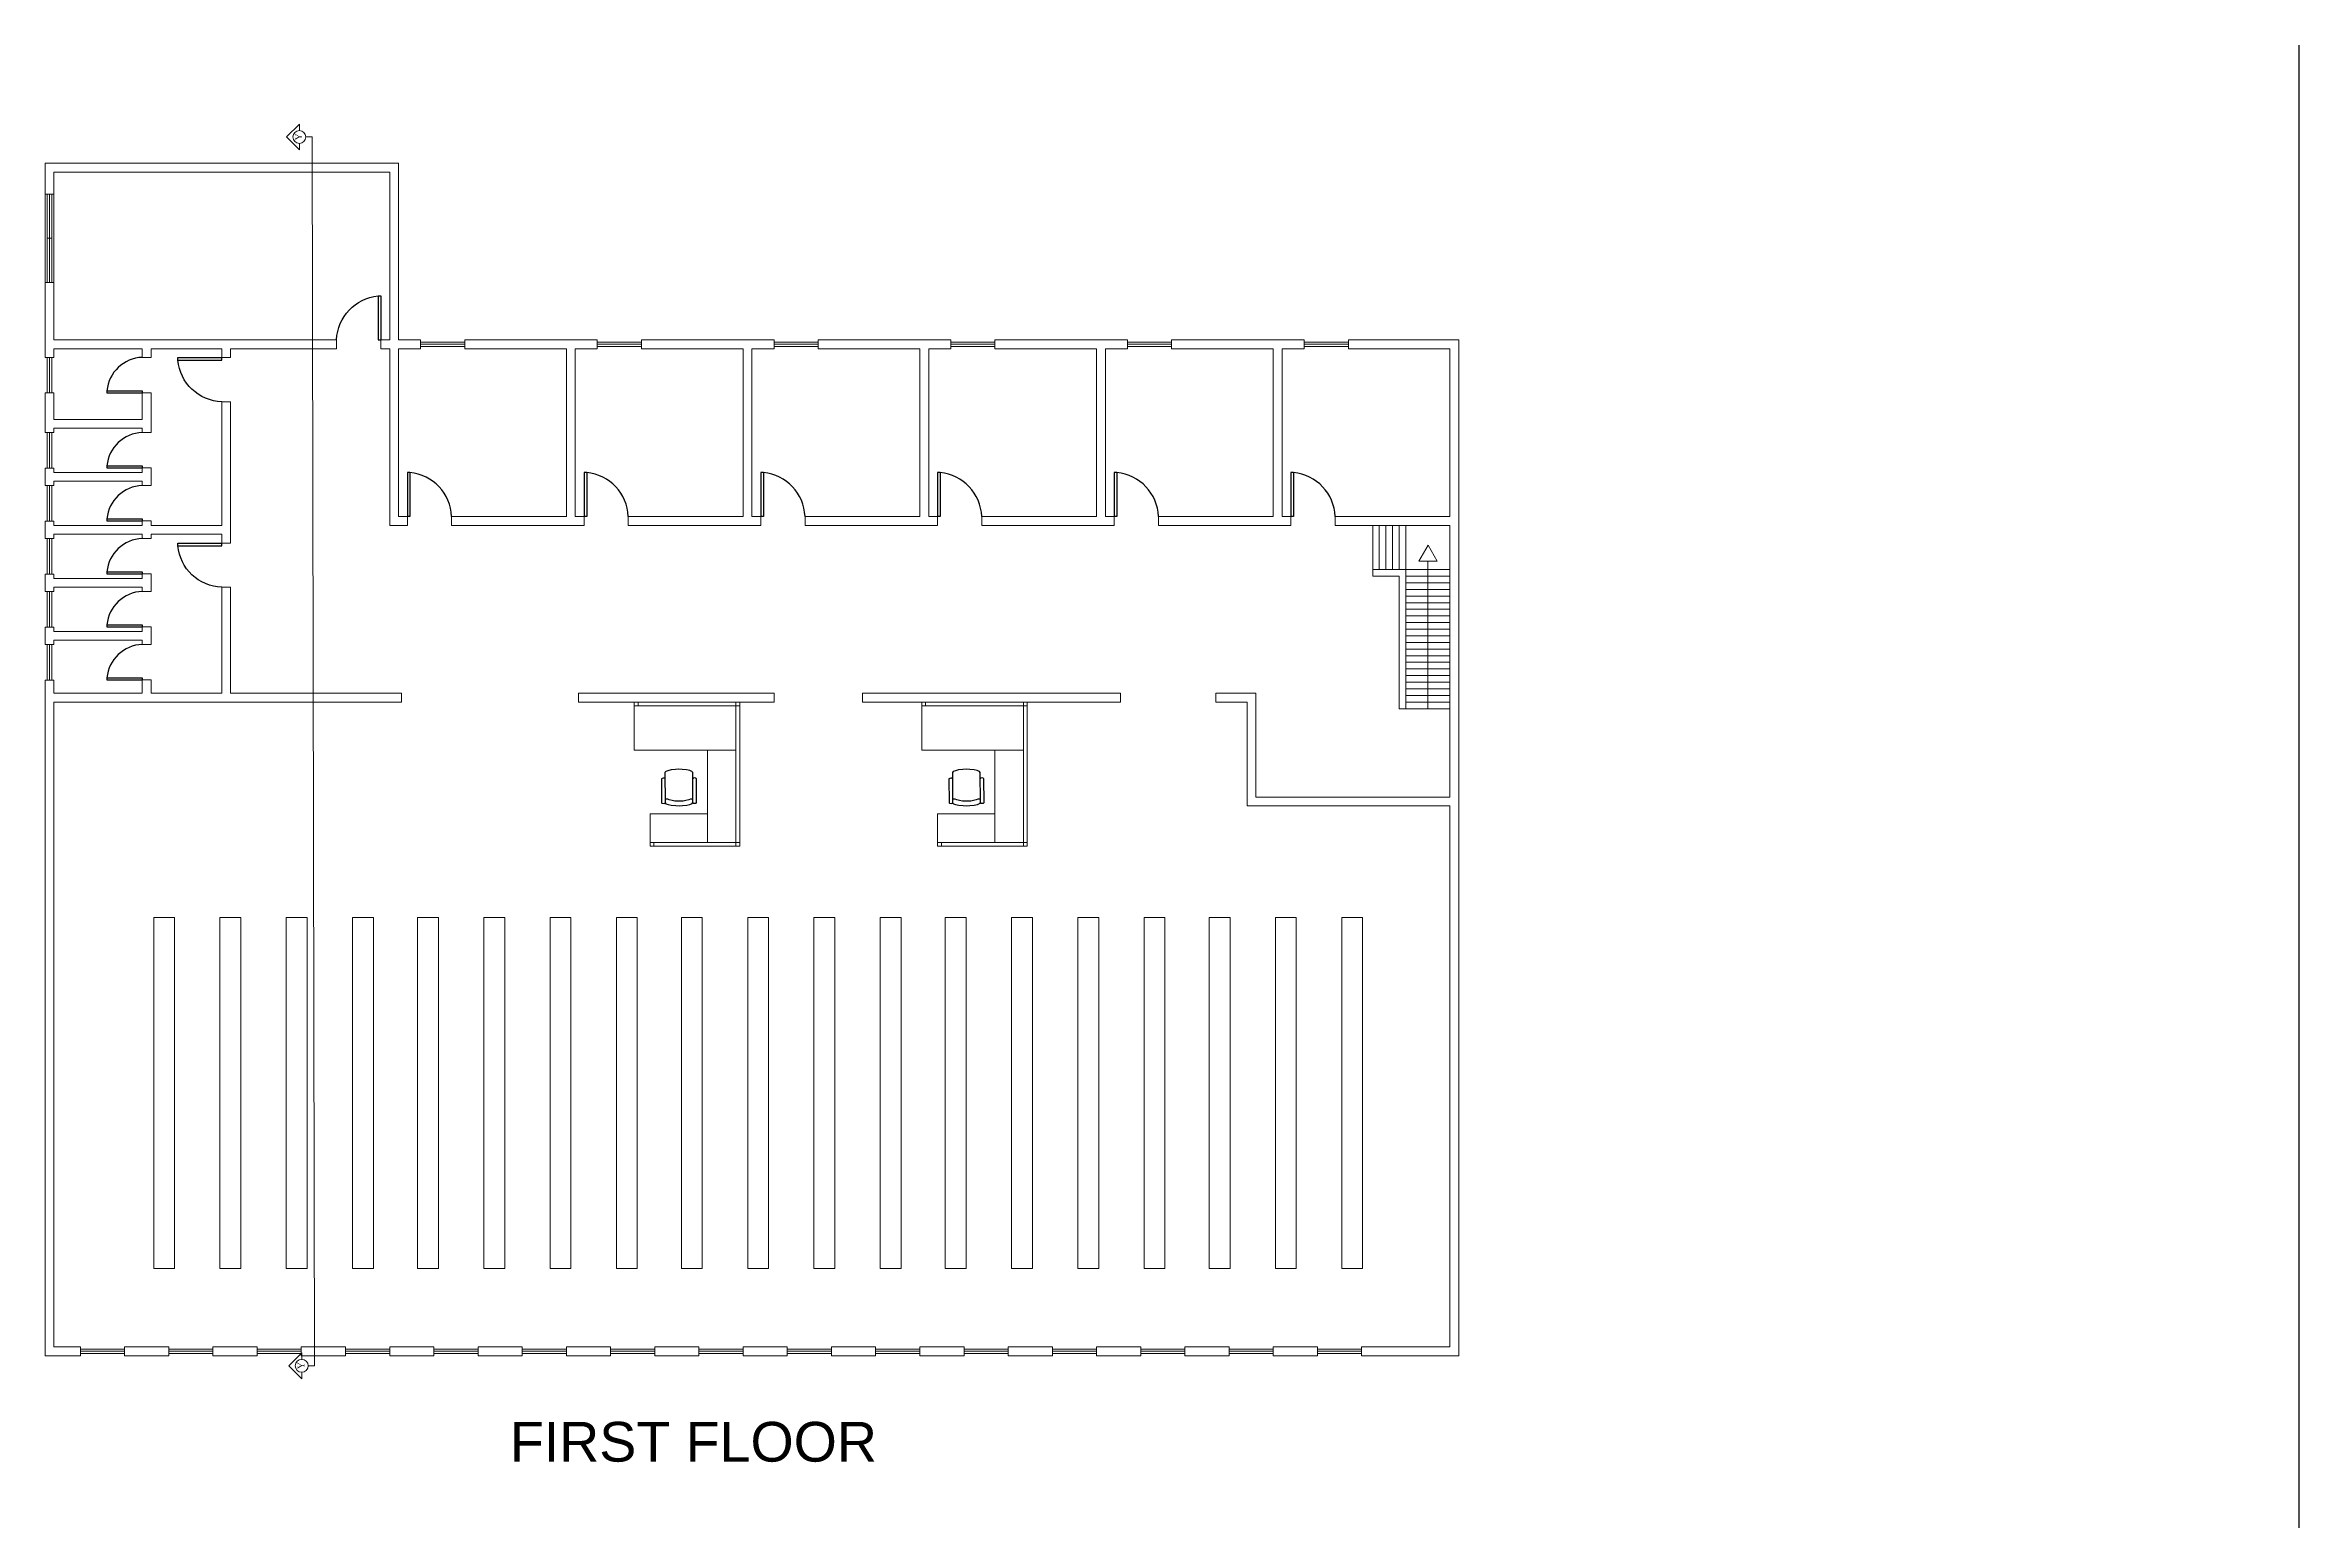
# Model space of a CAD drawing. Header units: inches. Extents: x 17 to 458, y 103 to 566.
# Drawn here: x 388 to 458.1, y 157.9 to 203.8 of the extents above; entities that cross this region are included whole.
import ezdxf

# ---------------------------------------------------------------- set-up
doc = ezdxf.new("R2010")
doc.units = ezdxf.units.IN
doc.header["$MEASUREMENT"] = 0
doc.linetypes.add('LÍNEAS_OCULTAS2', pattern=[4.7625, 3.175, -1.5875])
doc.layers.add('arco', color=51, linetype='LÍNEAS_OCULTAS2', lineweight=35)
doc.layers.add('EJES', color=2, linetype='Continuous', lineweight=100)
doc.layers.add('FUR', color=6, linetype='Continuous')
doc.styles.get("Standard").update_dxf_attribs({"font": 'arial.ttf'})

# ---------------------------------------------------------------- blocks, each defined once
blk = doc.blocks.new('DESK4')
at = {"color": 0}
for p, q in [((0, 1), (-0.06, 1)), ((0, 0), (-0.06, 0))]:
    blk.add_line(p, q, dxfattribs=at)
blk.add_lwpolyline([(-0.06, 1), (-0.06, 0)], dxfattribs=at)
blk.add_lwpolyline([(0.945, 0, 0.376459), (0, 1), (0, 0)], format="xyb", dxfattribs=at)
blk = doc.blocks.new('CH6')
for points in [[(-252, 531), (-264, 534), (-299, 531), (-305, 522), (-302, 147), (-290, 137), (-274, 134), (-256, 138), (-246, 147)], [(189, 525), (176, 540), (142, 552), (92, 565), (23, 570), (-30, 573), (-30, 573), (-30, 573), (-83, 570), (-152, 563), (-202, 550), (-236, 538), (-249, 522), (-252, 531)], [(-249, 522), (-246, 47), (-233, 31), (-199, 19), (-148, 7), (-80, 1), (-27, -2), (27, 2), (95, 8), (145, 21), (179, 34), (192, 50), (189, 525)], [(-248, 475), (-239, 469), (-229, 466), (-217, 466), (-208, 469), (-183, 479), (-139, 488), (-95, 498), (-64, 498), (-30, 498), (5, 498), (36, 499), (80, 490), (124, 480), (149, 471), (158, 468), (171, 468), (180, 471), (189, 478)], [(191, 150), (201, 140), (219, 137), (235, 141), (248, 150), (245, 525), (239, 534), (205, 537), (192, 534), (189, 525)]]:
    blk.add_lwpolyline(points)

msp = doc.modelspace()

# ---------------------------------------------------------------- linework, layer by layer
at = {"color": 240, "true_color": 0xed1f24}
msp.add_line((458.09613, 203.80105), (458.09613, 103.30611), dxfattribs=at)
at = {"lineweight": 0}
for p, q in [((388.04943, 200.12732), (393.54164, 200.12732)), ((388.04943, 194.6351), (388.04943, 200.12732)), ((388.32404, 194.6351), (388.32404, 199.8527)), ((388.32404, 199.8527), (398.75925, 199.8527)), ((393.54164, 200.12732), (399.03386, 200.12732)), ((398.75925, 199.8527), (398.75925, 194.6351)), ((399.03386, 200.12732), (399.03386, 194.6351)), ((388.32404, 199.16618), (388.04943, 199.16618)), ((388.11809, 199.16618), (388.11809, 196.42007)), ((388.18674, 199.16618), (388.18674, 196.42007)), ((388.25539, 199.16618), (388.25539, 196.42007)), ((388.25539, 197.79313), (388.11809, 197.79313)), ((388.32404, 196.42007), (388.04943, 196.42007)), ((388.04943, 194.0913), (388.04943, 194.6351)), ((388.32404, 194.0913), (388.04943, 194.0913)), ((388.11809, 194.0913), (388.11809, 192.98744)), ((388.18674, 194.0913), (388.18674, 192.98744)), ((388.25539, 194.0913), (388.25539, 192.98744)), ((393.54164, 194.6351), (388.32404, 194.6351)), ((388.32404, 194.0913), (388.32404, 194.36049)), ((391.07015, 194.36049), (388.32404, 194.36049)), ((391.07015, 194.08588), (391.07015, 194.36049)), ((391.07015, 194.08588), (391.07015, 194.36049)), ((391.07015, 194.08588), (391.34476, 194.08588)), ((391.34476, 194.08588), (391.34476, 194.36049)), ((393.54164, 194.36049), (391.34476, 194.36049)), ((391.34476, 194.08588), (391.34476, 194.36049)), ((393.54164, 194.6351), (395.47823, 194.6351)), ((393.54164, 194.00383), (393.54164, 194.36049)), ((393.54164, 194.08588), (393.81626, 194.08588)), ((393.81626, 194.08588), (393.81626, 194.36049)), ((397.11158, 194.36049), (393.81626, 194.36049)), ((395.47823, 194.6351), (397.11158, 194.6351)), ((397.11158, 194.36049), (397.11158, 194.6351)), ((398.48463, 194.6351), (398.75925, 194.6351)), ((398.48463, 194.36049), (398.48463, 194.6351)), ((398.75925, 194.36049), (398.48463, 194.36049)), ((398.75925, 194.36049), (398.75925, 188.86828)), ((399.03386, 194.6351), (399.72038, 194.6351)), ((399.03386, 194.36049), (399.72038, 194.36049)), ((399.03386, 194.36049), (399.03386, 189.14289)), ((399.72038, 194.36049), (399.72038, 194.6351)), ((399.72038, 194.56645), (401.09343, 194.56645)), ((399.72038, 194.4978), (401.09343, 194.4978)), ((399.72038, 194.42915), (401.09343, 194.42915)), ((401.09343, 194.6351), (404.52607, 194.6351)), ((401.09343, 194.36049), (401.09343, 194.6351)), ((401.09343, 194.36049), (404.25146, 194.36049)), ((404.25146, 194.36049), (404.25146, 189.14289)), ((404.52607, 194.6351), (405.21259, 194.6351)), ((404.52607, 194.36049), (405.21259, 194.36049)), ((404.52607, 194.36049), (404.52607, 189.14289)), ((405.21259, 194.36049), (405.21259, 194.6351)), ((405.21259, 194.56645), (406.58565, 194.56645)), ((405.21259, 194.4978), (406.58565, 194.4978)), ((405.21259, 194.42915), (406.58565, 194.42915)), ((406.58565, 194.6351), (410.01828, 194.6351)), ((406.58565, 194.36049), (406.58565, 194.6351)), ((406.58565, 194.36049), (409.74367, 194.36049)), ((409.74367, 194.36049), (409.74367, 189.14289)), ((410.01828, 194.6351), (410.7048, 194.6351)), ((410.01828, 194.36049), (410.7048, 194.36049)), ((410.01828, 194.36049), (410.01828, 189.14289)), ((410.7048, 194.36049), (410.7048, 194.6351)), ((410.7048, 194.56645), (412.07786, 194.56645)), ((410.7048, 194.4978), (412.07786, 194.4978)), ((410.7048, 194.42915), (412.07786, 194.42915)), ((412.07786, 194.6351), (415.51049, 194.6351)), ((412.07786, 194.36049), (412.07786, 194.6351)), ((412.07786, 194.36049), (415.23588, 194.36049)), ((415.23588, 194.36049), (415.23588, 189.14289)), ((415.51049, 194.6351), (416.19701, 194.6351)), ((415.51049, 194.36049), (416.19701, 194.36049)), ((415.51049, 194.36049), (415.51049, 189.14289)), ((416.19701, 194.36049), (416.19701, 194.6351)), ((416.19701, 194.56645), (417.57007, 194.56645)), ((416.19701, 194.4978), (417.57007, 194.4978)), ((416.19701, 194.42915), (417.57007, 194.42915)), ((417.57007, 194.6351), (421.0027, 194.6351)), ((417.57007, 194.36049), (417.57007, 194.6351)), ((417.57007, 194.36049), (420.72809, 194.36049)), ((420.72809, 194.36049), (420.72809, 189.14289)), ((421.0027, 194.6351), (421.68922, 194.6351)), ((421.0027, 194.36049), (421.68922, 194.36049)), ((421.0027, 194.36049), (421.0027, 189.14289)), ((421.68922, 194.36049), (421.68922, 194.6351)), ((421.68922, 194.56645), (423.06228, 194.56645)), ((421.68922, 194.4978), (423.06228, 194.4978)), ((421.68922, 194.42915), (423.06228, 194.42915)), ((423.06228, 194.6351), (426.49491, 194.6351)), ((423.06228, 194.36049), (423.06228, 194.6351)), ((423.06228, 194.36049), (426.2203, 194.36049)), ((426.2203, 194.36049), (426.2203, 189.14289)), ((426.49491, 194.6351), (427.18144, 194.6351)), ((426.49491, 194.36049), (427.18144, 194.36049)), ((426.49491, 194.36049), (426.49491, 189.14289)), ((427.18144, 194.36049), (427.18144, 194.6351)), ((427.18144, 194.56645), (428.55449, 194.56645)), ((427.18144, 194.4978), (428.55449, 194.4978)), ((427.18144, 194.42915), (428.55449, 194.42915)), ((428.55449, 194.6351), (431.98712, 194.6351)), ((428.55449, 194.36049), (428.55449, 194.6351)), ((428.55449, 194.36049), (431.71251, 194.36049)), ((431.71251, 194.36049), (431.71251, 189.14289)), ((431.98712, 194.6351), (431.98712, 189.14289)), ((388.04943, 191.75106), (388.04943, 192.98744)), ((388.32404, 192.98744), (388.04943, 192.98744)), ((388.32404, 192.16361), (388.32404, 192.98744)), ((391.07015, 192.98744), (389.97171, 192.98744)), ((391.07015, 192.16361), (391.07015, 193.05335)), ((391.07015, 192.16361), (391.07015, 192.98744)), ((391.07015, 192.98744), (391.34476, 192.98744)), ((391.34476, 191.75169), (391.34476, 192.98744)), ((391.34476, 191.75169), (391.34476, 192.98744)), ((393.54164, 188.86828), (393.54164, 192.71283)), ((393.54164, 192.71283), (393.81626, 192.71283)), ((393.81626, 188.31906), (393.81626, 192.71283)), ((391.07015, 192.16361), (388.32404, 192.16361)), ((388.32404, 191.75106), (388.04943, 191.75106)), ((388.11809, 191.75106), (388.11809, 190.64721)), ((388.18674, 191.75106), (388.18674, 190.64721)), ((388.25539, 191.75106), (388.25539, 190.64721)), ((388.32404, 191.75106), (388.32404, 191.889)), ((391.07015, 191.889), (388.32404, 191.889)), ((391.07015, 191.75169), (391.07015, 191.889)), ((391.07015, 191.75169), (391.07015, 191.889)), ((391.07015, 191.75169), (391.34476, 191.75169)), ((388.04943, 190.1034), (388.04943, 190.64721)), ((388.32404, 190.64721), (388.04943, 190.64721)), ((388.32404, 190.51595), (388.32404, 190.64721)), ((391.07015, 190.51595), (391.07015, 190.71916)), ((391.07015, 190.51595), (391.07015, 190.65325)), ((391.07015, 190.65325), (391.34476, 190.65325)), ((391.34476, 190.10403), (391.34476, 190.65325)), ((391.34476, 190.10403), (391.34476, 190.65325)), ((388.32404, 190.1034), (388.04943, 190.1034)), ((388.11809, 190.1034), (388.11809, 188.99954)), ((388.18674, 190.1034), (388.18674, 188.99954)), ((388.25539, 190.1034), (388.25539, 188.99954)), ((391.07015, 190.51595), (388.32404, 190.51595)), ((388.32404, 190.1034), (388.32404, 190.24134)), ((391.07015, 190.24134), (388.32404, 190.24134)), ((391.07015, 190.10403), (391.07015, 190.24134)), ((391.07015, 190.10403), (391.07015, 190.24134)), ((391.07015, 190.10403), (391.34476, 190.10403)), ((399.03386, 189.14289), (399.39052, 189.14289)), ((399.03386, 189.14289), (399.30847, 189.14289)), ((399.30847, 189.14289), (399.30847, 188.86828)), ((400.68152, 189.14289), (404.25146, 189.14289)), ((400.68276, 189.14289), (404.25146, 189.14289)), ((400.68276, 189.14289), (400.68276, 188.86828)), ((404.52607, 189.14289), (404.88273, 189.14289)), ((404.52607, 189.14289), (404.80068, 189.14289)), ((404.80068, 189.14289), (404.80068, 188.86828)), ((406.17373, 189.14289), (409.74367, 189.14289)), ((406.17373, 189.14289), (409.74367, 189.14289)), ((406.17373, 189.14289), (406.17373, 188.86828)), ((410.01828, 189.14289), (410.37494, 189.14289)), ((410.01828, 189.14289), (410.29289, 189.14289)), ((410.29289, 189.14289), (410.29289, 188.86828)), ((411.66594, 189.14289), (415.23588, 189.14289)), ((411.66719, 189.14289), (415.23588, 189.14289)), ((411.66719, 189.14289), (411.66719, 188.86828)), ((415.51049, 189.14289), (415.86715, 189.14289)), ((415.51049, 189.14289), (415.7851, 189.14289)), ((415.7851, 189.14289), (415.7851, 188.86828)), ((417.15815, 189.14289), (420.72809, 189.14289)), ((417.15815, 189.14289), (420.72809, 189.14289)), ((417.15815, 189.14289), (417.15815, 188.86828)), ((421.0027, 189.14289), (421.35936, 189.14289)), ((421.0027, 189.14289), (421.27731, 189.14289)), ((421.27731, 189.14289), (421.27731, 188.86828)), ((422.65036, 189.14289), (426.2203, 189.14289)), ((422.65161, 189.14289), (426.2203, 189.14289)), ((422.65161, 189.14289), (422.65161, 188.86828)), ((426.49491, 189.14289), (426.85157, 189.14289)), ((426.49491, 189.14289), (426.76952, 189.14289)), ((426.76952, 189.14289), (426.76952, 188.86828)), ((428.14382, 189.14289), (431.71251, 189.14289)), ((428.14382, 189.14289), (428.14382, 188.86828)), ((431.98712, 189.14289), (431.98712, 183.65068)), ((388.04943, 188.45573), (388.04943, 188.99954)), ((388.32404, 188.99954), (388.04943, 188.99954)), ((388.32404, 188.45573), (388.04943, 188.45573)), ((388.11809, 188.45573), (388.11809, 187.35188)), ((388.18674, 188.45573), (388.18674, 187.35188)), ((388.25539, 188.45573), (388.25539, 187.35188)), ((388.32404, 188.86828), (388.32404, 188.99954)), ((391.07015, 188.86828), (388.32404, 188.86828)), ((388.32404, 188.45573), (388.32404, 188.59367)), ((391.07015, 188.59367), (388.32404, 188.59367)), ((391.07015, 188.86828), (391.07015, 189.0715)), ((391.07015, 188.86828), (391.07015, 189.00559)), ((391.07015, 189.00559), (391.34476, 189.00559)), ((391.07015, 188.45637), (391.07015, 188.59367)), ((391.07015, 188.45637), (391.07015, 188.59367)), ((391.07015, 188.45637), (391.34476, 188.45637)), ((391.34476, 188.86828), (391.34476, 189.00559)), ((391.34476, 188.86828), (391.34476, 189.00559)), ((391.34476, 188.86828), (393.54164, 188.86828)), ((391.34476, 188.45637), (391.34476, 188.59367)), ((391.34476, 188.59367), (393.54164, 188.59367)), ((391.34476, 188.45637), (391.34476, 188.59367)), ((393.54164, 188.23701), (393.54164, 188.59367)), ((398.75925, 188.86828), (399.30847, 188.86828)), ((400.68276, 188.86828), (404.80068, 188.86828)), ((406.17373, 188.86828), (410.29289, 188.86828)), ((411.66719, 188.86828), (415.7851, 188.86828)), ((417.15815, 188.86828), (421.27731, 188.86828)), ((422.65161, 188.86828), (426.76952, 188.86828)), ((428.14382, 188.86828), (431.71251, 188.86828)), ((429.30967, 188.86828), (429.30967, 187.49523)), ((429.51562, 188.86828), (429.51562, 187.49523)), ((429.72158, 188.86828), (429.72158, 187.49523)), ((429.92754, 188.86828), (429.92754, 187.49523)), ((430.1335, 188.86828), (430.1335, 187.49523)), ((430.1335, 188.86828), (430.1335, 187.49523)), ((430.33946, 188.86828), (430.33946, 183.17011)), ((431.71251, 188.86828), (431.71251, 183.65068)), ((393.54164, 188.31906), (393.81626, 188.31906)), ((388.04943, 186.80807), (388.04943, 187.35188)), ((388.32404, 187.35188), (388.04943, 187.35188)), ((388.32404, 187.22062), (388.32404, 187.35188)), ((391.07015, 187.22062), (388.32404, 187.22062)), ((391.07015, 187.22062), (391.07015, 187.42383)), ((391.07015, 187.22062), (391.07015, 187.35793)), ((391.07015, 187.35793), (391.34476, 187.35793)), ((391.34476, 186.8087), (391.34476, 187.35793)), ((391.34476, 186.8087), (391.34476, 187.35793)), ((429.30967, 187.49523), (431.71251, 187.49523)), ((429.30967, 187.49523), (429.30967, 187.28927)), ((429.30967, 187.28927), (430.1335, 187.28927)), ((430.1335, 187.28927), (430.1335, 183.17011)), ((430.33946, 187.28927), (431.71251, 187.28927)), ((430.33946, 187.28927), (431.71251, 187.28927)), ((430.33946, 187.08331), (431.71251, 187.08331)), ((388.32404, 186.80807), (388.04943, 186.80807)), ((388.11809, 186.80807), (388.11809, 185.70422)), ((388.18674, 186.80807), (388.18674, 185.70422)), ((388.25539, 186.80807), (388.25539, 185.70422)), ((388.32404, 186.80807), (388.32404, 186.94601)), ((391.07015, 186.94601), (388.32404, 186.94601)), ((391.07015, 186.8087), (391.07015, 186.94601)), ((391.07015, 186.8087), (391.07015, 186.94601)), ((391.07015, 186.8087), (391.34476, 186.8087)), ((393.54164, 183.65068), (393.54164, 186.94601)), ((393.54164, 186.94601), (393.81626, 186.94601)), ((393.81626, 183.65068), (393.81626, 186.94601)), ((430.33946, 186.87736), (431.71251, 186.87736)), ((430.33946, 186.6714), (431.71251, 186.6714)), ((430.33946, 186.46544), (431.71251, 186.46544)), ((388.04943, 185.16041), (388.04943, 185.70422)), ((388.32404, 185.70422), (388.04943, 185.70422)), ((388.32404, 185.57296), (388.32404, 185.70422)), ((391.07015, 185.57296), (391.07015, 185.77617)), ((391.07015, 185.57296), (391.07015, 185.71026)), ((391.07015, 185.71026), (391.34476, 185.71026)), ((391.34476, 185.16104), (391.34476, 185.71026)), ((391.34476, 185.16104), (391.34476, 185.71026)), ((430.33946, 186.25948), (431.71251, 186.25948)), ((430.33946, 186.05353), (431.71251, 186.05353)), ((430.33946, 185.84757), (431.71251, 185.84757)), ((430.33946, 185.64161), (431.71251, 185.64161)), ((388.32404, 185.16041), (388.04943, 185.16041)), ((388.11809, 185.16041), (388.11809, 184.05655)), ((388.18674, 185.16041), (388.18674, 184.05655)), ((388.25539, 185.16041), (388.25539, 184.05655)), ((391.07015, 185.57296), (388.32404, 185.57296)), ((388.32404, 185.16041), (388.32404, 185.29835)), ((391.07015, 185.29835), (388.32404, 185.29835)), ((391.07015, 185.16104), (391.07015, 185.29835)), ((391.07015, 185.16104), (391.07015, 185.29835)), ((391.07015, 185.16104), (391.34476, 185.16104)), ((430.33946, 185.43565), (431.71251, 185.43565)), ((430.33946, 185.22969), (431.71251, 185.22969)), ((430.33946, 185.02374), (431.71251, 185.02374)), ((430.33946, 184.81778), (431.71251, 184.81778)), ((430.33946, 184.61182), (431.71251, 184.61182)), ((430.33946, 184.40586), (431.71251, 184.40586)), ((388.04943, 183.65068), (388.04943, 184.05655)), ((388.32404, 184.05655), (388.04943, 184.05655)), ((388.04943, 163.05489), (388.04943, 183.65068)), ((388.32404, 183.65068), (388.32404, 184.05655)), ((391.07015, 183.65068), (388.32404, 183.65068)), ((391.07015, 183.65068), (391.07015, 184.12851)), ((391.07015, 183.65068), (391.07015, 184.0626)), ((391.07015, 184.0626), (391.34476, 184.0626)), ((391.34476, 183.65068), (391.34476, 184.0626)), ((391.34476, 183.65068), (391.34476, 184.0626)), ((393.54164, 183.65068), (391.34476, 183.65068)), ((399.13101, 183.65068), (393.81626, 183.65068)), ((410.70555, 183.65068), (404.62322, 183.65068)), ((421.47634, 183.65068), (413.45166, 183.65068)), ((425.68335, 183.65068), (424.43129, 183.65068)), ((424.43129, 183.65068), (424.43129, 183.37607)), ((425.68335, 183.65068), (425.68335, 183.37607)), ((425.68335, 183.65068), (425.68335, 180.42401)), ((430.33946, 184.1999), (431.71251, 184.1999)), ((430.33946, 183.99395), (431.71251, 183.99395)), ((430.33946, 183.78799), (431.71251, 183.78799)), ((430.33946, 183.58203), (431.71251, 183.58203)), ((431.71251, 183.65068), (431.71251, 180.42401)), ((431.98712, 183.65068), (431.98712, 163.05489)), ((388.32404, 163.3295), (388.32404, 183.37607)), ((399.13101, 183.37607), (388.32404, 183.37607)), ((410.70555, 183.37607), (404.62322, 183.37607)), ((421.47634, 183.37607), (413.45166, 183.37607)), ((425.40874, 183.37607), (424.43129, 183.37607)), ((425.40874, 183.37607), (425.40874, 180.1494)), ((430.33946, 183.17011), (430.1335, 183.17011)), ((430.33946, 183.37607), (431.71251, 183.37607)), ((430.33946, 183.17011), (431.71251, 183.17011)), ((431.71251, 180.1494), (425.40874, 180.1494)), ((431.71251, 180.42401), (425.68335, 180.42401)), ((431.71251, 180.1494), (431.71251, 163.3295)), ((389.14788, 163.3295), (388.32404, 163.3295)), ((389.14788, 163.3295), (388.32404, 163.3295)), ((389.14788, 163.3295), (389.14788, 163.05489)), ((390.52093, 163.26085), (389.14788, 163.26085)), ((391.89398, 163.3295), (390.52093, 163.3295)), ((391.89398, 163.3295), (390.52093, 163.3295)), ((390.52093, 163.3295), (390.52093, 163.05489)), ((391.89398, 163.3295), (391.89398, 163.05489)), ((393.26703, 163.26085), (391.89398, 163.26085)), ((394.64009, 163.3295), (393.26703, 163.3295)), ((394.64009, 163.3295), (393.26703, 163.3295)), ((393.26703, 163.3295), (393.26703, 163.05489)), ((394.64009, 163.3295), (394.64009, 163.05489)), ((396.01314, 163.26085), (394.64009, 163.26085)), ((397.38619, 163.3295), (396.01314, 163.3295)), ((397.38619, 163.3295), (396.01314, 163.3295)), ((396.01314, 163.3295), (396.01314, 163.05489)), ((397.38619, 163.3295), (397.38619, 163.05489)), ((398.75925, 163.26085), (397.38619, 163.26085)), ((400.1323, 163.3295), (398.75925, 163.3295)), ((400.1323, 163.3295), (398.75925, 163.3295)), ((398.75925, 163.3295), (398.75925, 163.05489)), ((400.1323, 163.3295), (400.1323, 163.05489)), ((401.50535, 163.26085), (400.1323, 163.26085)), ((402.8784, 163.3295), (401.50535, 163.3295)), ((402.8784, 163.3295), (401.50535, 163.3295)), ((401.50535, 163.3295), (401.50535, 163.05489)), ((402.8784, 163.3295), (402.8784, 163.05489)), ((404.25146, 163.26085), (402.8784, 163.26085)), ((405.62451, 163.3295), (404.25146, 163.3295)), ((405.62451, 163.3295), (404.25146, 163.3295)), ((404.25146, 163.3295), (404.25146, 163.05489)), ((405.62451, 163.3295), (405.62451, 163.05489)), ((406.99756, 163.26085), (405.62451, 163.26085)), ((408.37061, 163.3295), (406.99756, 163.3295)), ((408.37061, 163.3295), (406.99756, 163.3295)), ((406.99756, 163.3295), (406.99756, 163.05489)), ((408.37061, 163.3295), (408.37061, 163.05489)), ((409.74367, 163.26085), (408.37061, 163.26085)), ((411.11672, 163.3295), (409.74367, 163.3295)), ((411.11672, 163.3295), (409.74367, 163.3295)), ((409.74367, 163.3295), (409.74367, 163.05489)), ((411.11672, 163.3295), (411.11672, 163.05489)), ((412.48977, 163.26085), (411.11672, 163.26085)), ((413.86282, 163.3295), (412.48977, 163.3295)), ((413.86282, 163.3295), (412.48977, 163.3295)), ((412.48977, 163.3295), (412.48977, 163.05489)), ((413.86282, 163.3295), (413.86282, 163.05489)), ((415.23588, 163.26085), (413.86282, 163.26085)), ((416.60893, 163.3295), (415.23588, 163.3295)), ((416.60893, 163.3295), (415.23588, 163.3295)), ((415.23588, 163.3295), (415.23588, 163.05489)), ((416.60893, 163.3295), (416.60893, 163.05489)), ((417.98198, 163.26085), (416.60893, 163.26085)), ((419.35504, 163.3295), (417.98198, 163.3295)), ((419.35504, 163.3295), (417.98198, 163.3295)), ((417.98198, 163.3295), (417.98198, 163.05489)), ((419.35504, 163.3295), (419.35504, 163.05489)), ((420.72809, 163.26085), (419.35504, 163.26085)), ((422.10114, 163.3295), (420.72809, 163.3295)), ((422.10114, 163.3295), (420.72809, 163.3295)), ((420.72809, 163.3295), (420.72809, 163.05489)), ((422.10114, 163.3295), (422.10114, 163.05489)), ((423.47419, 163.26085), (422.10114, 163.26085)), ((424.84725, 163.3295), (423.47419, 163.3295)), ((424.84725, 163.3295), (423.47419, 163.3295)), ((423.47419, 163.3295), (423.47419, 163.05489)), ((424.84725, 163.3295), (424.84725, 163.05489)), ((426.2203, 163.26085), (424.84725, 163.26085)), ((427.59335, 163.3295), (426.2203, 163.3295)), ((427.59335, 163.3295), (426.2203, 163.3295)), ((426.2203, 163.3295), (426.2203, 163.05489)), ((427.59335, 163.3295), (427.59335, 163.05489)), ((428.9664, 163.26085), (427.59335, 163.26085)), ((431.71251, 163.3295), (428.9664, 163.3295)), ((431.71251, 163.3295), (428.9664, 163.3295)), ((428.9664, 163.3295), (428.9664, 163.05489)), ((389.14788, 163.05489), (388.04943, 163.05489)), ((389.14788, 163.05489), (388.04943, 163.05489)), ((390.52093, 163.1922), (389.14788, 163.1922)), ((390.52093, 163.12355), (389.14788, 163.12355)), ((391.89398, 163.05489), (390.52093, 163.05489)), ((391.89398, 163.05489), (390.52093, 163.05489)), ((393.26703, 163.1922), (391.89398, 163.1922)), ((393.26703, 163.12355), (391.89398, 163.12355)), ((394.64009, 163.05489), (393.26703, 163.05489)), ((394.64009, 163.05489), (393.26703, 163.05489)), ((396.01314, 163.1922), (394.64009, 163.1922)), ((396.01314, 163.12355), (394.64009, 163.12355)), ((397.38619, 163.05489), (396.01314, 163.05489)), ((397.38619, 163.05489), (396.01314, 163.05489)), ((398.75925, 163.1922), (397.38619, 163.1922)), ((398.75925, 163.12355), (397.38619, 163.12355)), ((400.1323, 163.05489), (398.75925, 163.05489)), ((400.1323, 163.05489), (398.75925, 163.05489)), ((401.50535, 163.1922), (400.1323, 163.1922)), ((401.50535, 163.12355), (400.1323, 163.12355)), ((402.8784, 163.05489), (401.50535, 163.05489)), ((402.8784, 163.05489), (401.50535, 163.05489)), ((404.25146, 163.1922), (402.8784, 163.1922)), ((404.25146, 163.12355), (402.8784, 163.12355)), ((405.62451, 163.05489), (404.25146, 163.05489)), ((405.62451, 163.05489), (404.25146, 163.05489)), ((406.99756, 163.1922), (405.62451, 163.1922)), ((406.99756, 163.12355), (405.62451, 163.12355)), ((408.37061, 163.05489), (406.99756, 163.05489)), ((408.37061, 163.05489), (406.99756, 163.05489)), ((409.74367, 163.1922), (408.37061, 163.1922)), ((409.74367, 163.12355), (408.37061, 163.12355)), ((411.11672, 163.05489), (409.74367, 163.05489)), ((411.11672, 163.05489), (409.74367, 163.05489)), ((412.48977, 163.1922), (411.11672, 163.1922)), ((412.48977, 163.12355), (411.11672, 163.12355)), ((413.86282, 163.05489), (412.48977, 163.05489)), ((413.86282, 163.05489), (412.48977, 163.05489)), ((415.23588, 163.1922), (413.86282, 163.1922)), ((415.23588, 163.12355), (413.86282, 163.12355)), ((416.60893, 163.05489), (415.23588, 163.05489)), ((416.60893, 163.05489), (415.23588, 163.05489)), ((417.98198, 163.1922), (416.60893, 163.1922)), ((417.98198, 163.12355), (416.60893, 163.12355)), ((419.35504, 163.05489), (417.98198, 163.05489)), ((419.35504, 163.05489), (417.98198, 163.05489)), ((420.72809, 163.1922), (419.35504, 163.1922)), ((420.72809, 163.12355), (419.35504, 163.12355)), ((422.10114, 163.05489), (420.72809, 163.05489)), ((422.10114, 163.05489), (420.72809, 163.05489)), ((423.47419, 163.1922), (422.10114, 163.1922)), ((423.47419, 163.12355), (422.10114, 163.12355)), ((424.84725, 163.05489), (423.47419, 163.05489)), ((424.84725, 163.05489), (423.47419, 163.05489)), ((426.2203, 163.1922), (424.84725, 163.1922)), ((426.2203, 163.12355), (424.84725, 163.12355)), ((427.59335, 163.05489), (426.2203, 163.05489)), ((427.59335, 163.05489), (426.2203, 163.05489)), ((428.9664, 163.1922), (427.59335, 163.1922)), ((428.9664, 163.12355), (427.59335, 163.12355)), ((431.98712, 163.05489), (428.9664, 163.05489)), ((431.98712, 163.05489), (428.9664, 163.05489))]:
    msp.add_line(p, q, dxfattribs=at)
at = {"color": 2, "lineweight": 0}
msp.add_line((431.02598, 183.17011), (431.02598, 187.75362), dxfattribs=at)
at = {"color": 6, "lineweight": 0}
for p, q in [((398.75925, 183.65068), (399.03386, 183.65068)), ((399.13101, 183.65068), (399.13101, 183.37607)), ((404.62322, 183.65068), (404.62322, 183.37607)), ((410.70555, 183.65068), (410.70555, 183.37607)), ((413.45166, 183.65068), (413.45166, 183.37607)), ((421.0027, 183.65068), (421.27731, 183.65068)), ((421.47634, 183.65068), (421.47634, 183.37607)), ((391.42596, 176.68132), (392.0747, 176.68132)), ((393.48554, 176.68132), (394.13428, 176.68132)), ((395.54512, 176.68132), (396.19386, 176.68132)), ((397.6047, 176.68132), (398.25344, 176.68132)), ((399.62649, 176.68132), (400.27523, 176.68132)), ((401.68607, 176.68132), (402.33481, 176.68132)), ((403.74565, 176.68132), (404.39439, 176.68132)), ((405.80523, 176.68132), (406.45397, 176.68132)), ((407.82702, 176.68132), (408.47576, 176.68132)), ((409.8866, 176.68132), (410.53534, 176.68132)), ((411.94618, 176.68132), (412.59492, 176.68132)), ((414.00576, 176.68132), (414.6545, 176.68132)), ((416.02755, 176.68132), (416.67629, 176.68132)), ((418.08713, 176.68132), (418.73587, 176.68132)), ((420.14671, 176.68132), (420.79544, 176.68132)), ((422.20628, 176.68132), (422.85502, 176.68132)), ((424.22808, 176.68132), (424.87681, 176.68132)), ((426.28765, 176.68132), (426.93639, 176.68132)), ((428.34723, 176.68132), (428.99597, 176.68132)), ((391.42596, 165.76655), (392.0747, 165.76655)), ((393.48554, 165.76655), (394.13428, 165.76655)), ((395.54512, 165.76655), (396.19386, 165.76655)), ((397.6047, 165.76655), (398.25344, 165.76655)), ((399.62649, 165.76655), (400.27523, 165.76655)), ((401.68607, 165.76655), (402.33481, 165.76655)), ((403.74565, 165.76655), (404.39439, 165.76655)), ((405.80523, 165.76655), (406.45397, 165.76655)), ((407.82702, 165.76655), (408.47576, 165.76655)), ((409.8866, 165.76655), (410.53534, 165.76655)), ((411.94618, 165.76655), (412.59492, 165.76655)), ((414.00576, 165.76655), (414.6545, 165.76655)), ((416.02755, 165.76655), (416.67629, 165.76655)), ((418.08713, 165.76655), (418.73587, 165.76655)), ((420.14671, 165.76655), (420.79544, 165.76655)), ((422.20628, 165.76655), (422.85502, 165.76655)), ((424.22808, 165.76655), (424.87681, 165.76655)), ((426.28765, 165.76655), (426.93639, 165.76655)), ((428.34723, 165.76655), (428.99597, 165.76655))]:
    msp.add_line(p, q, dxfattribs=at)
at = {"color": 2, "lineweight": 0}
msp.add_lwpolyline([(430.74563, 187.75362), (431.03145, 188.24868), (431.31727, 187.75362)], close=True, dxfattribs=at)
at = {"lineweight": 0}
for points in [[(391.42596, 165.76655), (391.42596, 176.68132)], [(392.0747, 176.68132), (392.0747, 165.76655)], [(393.48554, 165.76655), (393.48554, 176.68132)], [(394.13428, 176.68132), (394.13428, 165.76655)], [(395.54512, 165.76655), (395.54512, 176.68132)], [(396.19386, 176.68132), (396.19386, 165.76655)], [(397.6047, 165.76655), (397.6047, 176.68132)], [(398.25344, 176.68132), (398.25344, 165.76655)], [(399.62649, 165.76655), (399.62649, 176.68132)], [(400.27523, 176.68132), (400.27523, 165.76655)], [(401.68607, 165.76655), (401.68607, 176.68132)], [(402.33481, 176.68132), (402.33481, 165.76655)], [(403.74565, 165.76655), (403.74565, 176.68132)], [(404.39439, 176.68132), (404.39439, 165.76655)], [(405.80523, 165.76655), (405.80523, 176.68132)], [(406.45397, 176.68132), (406.45397, 165.76655)], [(407.82702, 165.76655), (407.82702, 176.68132)], [(408.47576, 176.68132), (408.47576, 165.76655)], [(409.8866, 165.76655), (409.8866, 176.68132)], [(410.53534, 176.68132), (410.53534, 165.76655)], [(411.94618, 165.76655), (411.94618, 176.68132)], [(412.59492, 176.68132), (412.59492, 165.76655)], [(414.00576, 165.76655), (414.00576, 176.68132)], [(414.6545, 176.68132), (414.6545, 165.76655)], [(416.02755, 165.76655), (416.02755, 176.68132)], [(416.67629, 176.68132), (416.67629, 165.76655)], [(418.08713, 165.76655), (418.08713, 176.68132)], [(418.73587, 176.68132), (418.73587, 165.76655)], [(420.14671, 165.76655), (420.14671, 176.68132)], [(420.79544, 176.68132), (420.79544, 165.76655)], [(422.20628, 165.76655), (422.20628, 176.68132)], [(422.85502, 176.68132), (422.85502, 165.76655)], [(424.22808, 165.76655), (424.22808, 176.68132)], [(424.87681, 176.68132), (424.87681, 165.76655)], [(426.28765, 165.76655), (426.28765, 176.68132)], [(426.93639, 176.68132), (426.93639, 165.76655)], [(428.34723, 165.76655), (428.34723, 176.68132)], [(428.99597, 176.68132), (428.99597, 165.76655)]]:
    msp.add_lwpolyline(points, dxfattribs=at)
at = {"layer": 'EJES', "color": 18, "lineweight": 0, "true_color": 0x000000}
for p, q in [((395.5534, 200.94323), (395.9534, 201.34323)), ((395.9534, 201.14323), (395.9534, 201.34323)), ((395.9534, 200.54323), (395.5534, 200.94323)), ((395.9534, 200.74323), (395.9534, 200.54323)), ((396.3534, 200.94323), (396.1534, 200.94323)), ((396.3534, 200.94323), (396.42695, 162.74041)), ((395.62695, 162.74041), (396.02695, 163.14041)), ((396.02695, 162.34041), (395.62695, 162.74041)), ((396.02695, 162.94041), (396.02695, 163.14041)), ((396.02695, 162.54041), (396.02695, 162.34041)), ((396.42695, 162.74041), (396.22695, 162.74041))]:
    msp.add_line(p, q, dxfattribs=at)
for centre in [(395.9534, 200.94323), (396.02695, 162.74041)]:
    msp.add_circle(centre, 0.2, dxfattribs=at)
at = {"layer": 'FUR', "lineweight": 0}
for p, q in [((406.36046, 183.37607), (409.63917, 183.37607)), ((406.36046, 181.87498), (406.36046, 183.37607)), ((406.36046, 183.25757), (409.63917, 183.25757)), ((406.47897, 183.25757), (406.47897, 183.37607)), ((409.52066, 183.37607), (409.52066, 181.87498)), ((409.63917, 183.37607), (409.63917, 181.87498)), ((415.29527, 181.87498), (415.29527, 183.37607)), ((415.29527, 183.37607), (418.57398, 183.37607)), ((415.29527, 183.25757), (418.57398, 183.25757)), ((415.41378, 183.25757), (415.41378, 183.37607)), ((418.45547, 183.37607), (418.45547, 181.87498)), ((418.57398, 183.37607), (418.57398, 181.87498)), ((409.52066, 181.87498), (406.36046, 181.87498)), ((408.63185, 181.87498), (409.52066, 181.87498)), ((408.63185, 179.01105), (408.63185, 181.87498)), ((409.52066, 181.87498), (409.52066, 178.89254)), ((409.63917, 181.87498), (409.63917, 178.89254)), ((418.45547, 181.87498), (415.29527, 181.87498)), ((417.56667, 181.87498), (418.45547, 181.87498)), ((417.56667, 179.01105), (417.56667, 181.87498)), ((418.45547, 181.87498), (418.45547, 178.89254)), ((418.57398, 181.87498), (418.57398, 178.89254)), ((406.85424, 178.89254), (406.85424, 179.89985)), ((406.85424, 179.89985), (408.63185, 179.89985)), ((408.63185, 179.89985), (408.63185, 179.01105)), ((415.78906, 178.89254), (415.78906, 179.89985)), ((415.78906, 179.89985), (417.56667, 179.89985)), ((417.56667, 179.89985), (417.56667, 179.01105)), ((408.63185, 179.01105), (406.85424, 179.01105)), ((408.63185, 178.89254), (406.85424, 178.89254)), ((406.97275, 178.89254), (406.97275, 179.01105)), ((409.63917, 179.01105), (408.63185, 179.01105)), ((409.63917, 178.89254), (408.63185, 178.89254)), ((417.56667, 179.01105), (415.78906, 179.01105)), ((417.56667, 178.89254), (415.78906, 178.89254)), ((415.90756, 178.89254), (415.90756, 179.01105)), ((418.57398, 179.01105), (417.56667, 179.01105)), ((418.57398, 178.89254), (417.56667, 178.89254))]:
    msp.add_line(p, q, dxfattribs=at)

# ---------------------------------------------------------------- block references
at = {"layer": 'FUR', "color": 40, "lineweight": 0, "true_color": 0xf8d731, "yscale": 1.367560278664525, "zscale": 1.367560278664525}
for p, xscale in [((398.40258, 194.6351), -1.367560278664525), ((399.39052, 189.14289), 1.367560278664525), ((404.88273, 189.14289), 1.367560278664525), ((410.37494, 189.14289), 1.367560278664525), ((415.86715, 189.14289), 1.367560278664525), ((421.35936, 189.14289), 1.367560278664525), ((426.85157, 189.14289), 1.367560278664525)]:
    msp.add_blockref('DESK4', p, dxfattribs=dict(at, xscale=xscale))
at = {"layer": 'FUR', "color": 40, "lineweight": 0, "true_color": 0xf8d731, "rotation": 90}
for p, xscale, yscale, zscale in [((391.07015, 193.05335), 1.098442135401341, 1.098442135401341, 1.098442135401341), ((393.54164, 194.00383), -1.367560278664525, 1.367560278664525, 1.367560278664525), ((391.07015, 190.71916), 1.098442135401341, 1.098442135401341, 1.098442135401341), ((391.07015, 189.0715), 1.098442135401341, 1.098442135401341, 1.098442135401341), ((391.07015, 187.42383), 1.098442135401341, 1.098442135401341, 1.098442135401341), ((393.54164, 188.23701), -1.367560278664525, 1.367560278664525, 1.367560278664525), ((391.07015, 185.77617), 1.098442135401341, 1.098442135401341, 1.098442135401341), ((391.07015, 184.12851), 1.098442135401341, 1.098442135401341, 1.098442135401341)]:
    msp.add_blockref('DESK4', p, dxfattribs=dict(at, xscale=xscale, yscale=yscale, zscale=zscale))
at = {"layer": 'FUR', "lineweight": 0, "xscale": 0.001975124465551474, "yscale": 0.001975124465551474, "zscale": 0.001975124465551474, "rotation": 180}
for p in [(407.69367, 181.28217), (416.62848, 181.28217)]:
    msp.add_blockref('CH6', p, dxfattribs=at)

# ---------------------------------------------------------------- texts
at = {"lineweight": 0, "insert": (402.49275, 160.99686), "char_height": 1.2357474, "attachment_point": 1}
msp.add_mtext_dynamic_manual_height_columns('FIRST FLOOR', width=15.9185789, gutter_width=1, heights=[0], dxfattribs=at)
at = {"layer": 'arco', "color": 18, "lineweight": 0, "true_color": 0x000000, "char_height": 0.2, "width": 0.1166522, "attachment_point": 1, "rotation": 90}
for insert in [(395.82867, 200.83927), (395.90221, 162.63645)]:
    msp.add_mtext('{\\fTimes New Roman|b0|i0|c0|p18;Y}', dxfattribs=dict(at, insert=insert))

doc.saveas('drawing.dxf')
